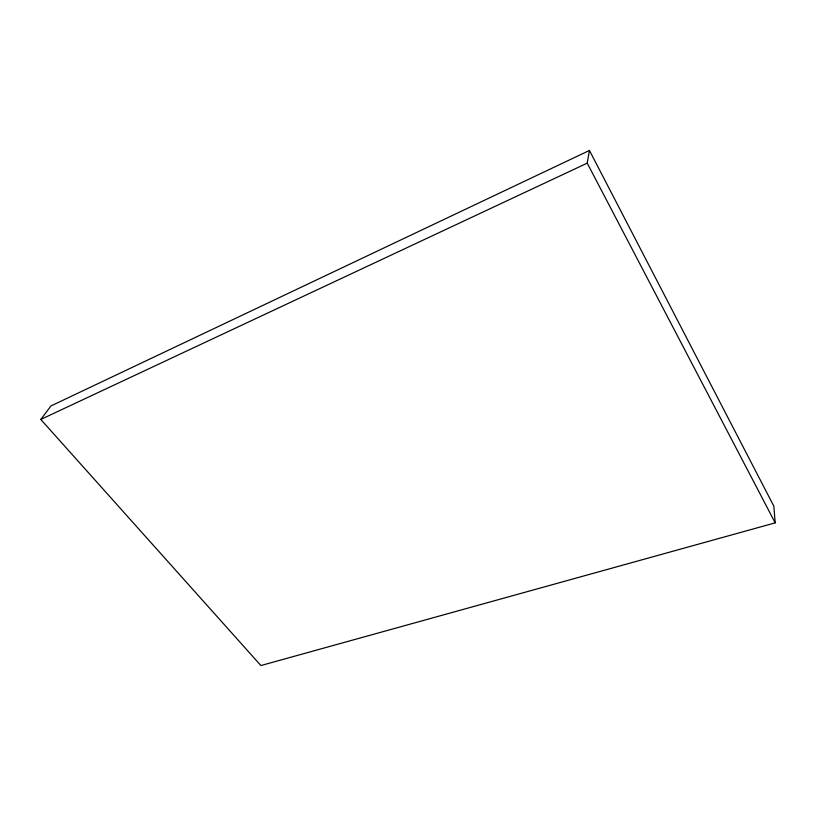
<?xml version="1.0" encoding="UTF-8"?>
<svg xmlns="http://www.w3.org/2000/svg" width="816" height="816" viewBox="0 0 816 816"><rect width="100%" height="100%" fill="white"/><g stroke="black" fill="none" stroke-linecap="round" stroke-linejoin="round"><path stroke-width="1.22" d="M775.2 522.852L587.224 163.149L589.448 150.45L50.939 405.95L40.8 419.444L260.906 665.55L775.2 522.852L773.823 506.124L589.448 150.45M40.8 419.444L587.224 163.149"/></g></svg>
